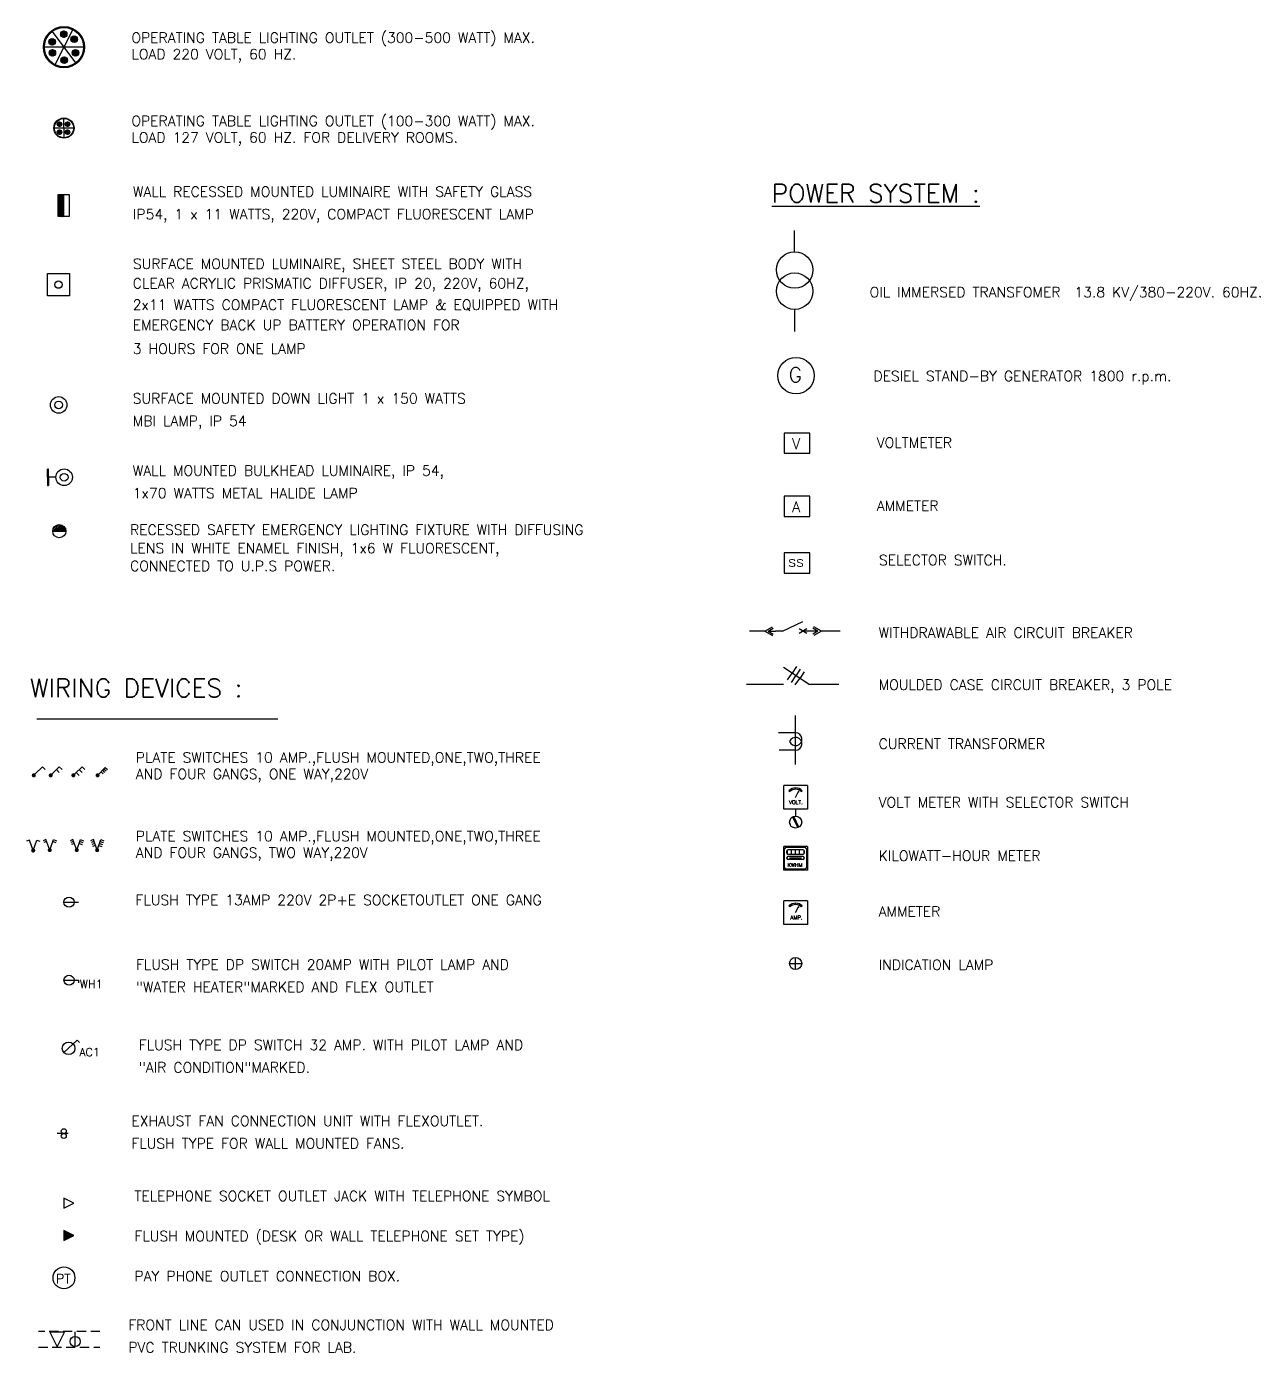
# Model space of a CAD drawing. Extents: x -200329 to -111144, y 73297 to 144992.
# Drawn here: x -200329 to -166770, y 73297 to 109355 of the extents above; entities that cross this region are included whole.
import ezdxf

# ---------------------------------------------------------------- set-up
doc = ezdxf.new("R2010")
doc.units = 0
doc.header["$LTSCALE"] = 1000
doc.header["$MEASUREMENT"] = 0
doc.linetypes.add('HIDDEN', pattern=[0.375, 0.25, -0.125])
doc.layers.get('0').update_dxf_attribs({"linetype": 'CONTINUOUS'})
for name, color, linetype in [('E-LEGEND', 4, 'CONTINUOUS'), ('E-LITE', 4, 'CONTINUOUS'), ('E-SOCKETS', 4, 'CONTINUOUS'), ('E-SWITCHS', 4, 'CONTINUOUS'), ('EL-LITE', 4, 'CONTINUOUS'), ('LIGH', 2, 'CONTINUOUS'), ('WIRE', 4, 'CONTINUOUS')]:
    doc.layers.add(name, color=color, linetype=linetype)
doc.styles.add('DWG', font='ROMANS.shx', dxfattribs={"width": 0.8, "height": 200})
doc.styles.add('ROMANS', font='ROMANS.shx', dxfattribs={"height": 200})

# ---------------------------------------------------------------- blocks, each defined once
blk = doc.blocks.new('DL')
at = {"color": 1}
for p, q in [((-166, 99), (-113, 152)), ((-165, 87), (-101, 151)), ((-163, 77), (-91, 149)), ((-162, 115), (-129, 148)), ((-159, 69), (-83, 145)), ((-154, 61), (-75, 140)), ((-149, 55), (-69, 135)), ((-142, 49), (-63, 128)), ((-134, 44), (-59, 120)), ((-125, 41), (-55, 111)), ((-115, 39), (-53, 101)), ((-102, 39), (-53, 88)), ((-84, 45), (-59, 70)), ((31, 99), (84, 152)), ((32, 87), (96, 151)), ((34, 77), (106, 149)), ((35, 115), (68, 148)), ((38, 69), (114, 145)), ((42, 61), (122, 140)), ((48, 55), (128, 135)), ((55, 49), (134, 128)), ((63, 44), (138, 120)), ((72, 41), (142, 111)), ((82, 39), (144, 101)), ((95, 39), (144, 88)), ((113, 45), (138, 70)), ((-166, -98), (-113, -45)), ((-165, -110), (-101, -46)), ((-163, -120), (-91, -48)), ((-162, -82), (-129, -49)), ((-159, -128), (-83, -52)), ((-154, -136), (-75, -56)), ((-149, -142), (-69, -62)), ((-142, -148), (-63, -69)), ((-134, -152), (-59, -77)), ((-125, -156), (-55, -86)), ((-115, -158), (-53, -96)), ((-102, -158), (-53, -109)), ((-84, -152), (-59, -127)), ((31, -98), (84, -45)), ((32, -110), (96, -46)), ((34, -120), (106, -48)), ((35, -82), (68, -49)), ((38, -128), (114, -52)), ((42, -136), (122, -56)), ((48, -142), (128, -62)), ((55, -148), (134, -69)), ((63, -152), (138, -77)), ((72, -156), (142, -86)), ((82, -158), (144, -96)), ((95, -158), (144, -109)), ((113, -152), (138, -127))]:
    blk.add_line(p, q, dxfattribs=at)
at = {"layer": 'EL-LITE', "color": 2}
for p, q in [((238, 0), (-238, 0)), ((1, -238), (-1, 238))]:
    blk.add_line(p, q, dxfattribs=at)
for centre, radius in [((0, 0), 250), ((-109, 95), 56.6), ((88, 95), 56.6), ((-109, -102), 56.6), ((88, -102), 56.6)]:
    blk.add_circle(centre, radius, dxfattribs=at)
at = {"layer": 'EL-LITE', "color": 1}
blk.add_circle((0, 0), 238, dxfattribs=at)
blk = doc.blocks.new('PT')
at = {"layer": 'E-SOCKETS'}
blk.add_circle((0, 0), 270, dxfattribs=at)
at = {"layer": 'E-SOCKETS', "style": 'ROMANS'}
blk.add_text('PT', height=230, dxfattribs=at).set_placement((-201, -135))
blk = doc.blocks.new('EF')
at = {"layer": 'E-SOCKETS'}
blk.add_line((-106, 0), (170, 0), dxfattribs=at)
for centre in [(4, 61), (5, -59)]:
    blk.add_circle(centre, 61.1, dxfattribs=at)
blk = doc.blocks.new('TEL')
at = {"layer": 'E-SOCKETS'}
blk.add_lwpolyline([(0, 126), (0, -126), (242, 0), (242, 0)], close=True, dxfattribs=at)
blk = doc.blocks.new('*X21')
at = {"color": 0}
for p, q in [((-643698, 268611), (-643695, 268615)), ((-643698, 268593), (-643683, 268608)), ((-643698, 268576), (-643671, 268602)), ((-643698, 268558), (-643660, 268596)), ((-643698, 268540), (-643648, 268590)), ((-643698, 268523), (-643637, 268584)), ((-643698, 268505), (-643625, 268578)), ((-643698, 268487), (-643613, 268572)), ((-643698, 268470), (-643602, 268566)), ((-643698, 268452), (-643590, 268560)), ((-643698, 268434), (-643578, 268554)), ((-643698, 268417), (-643567, 268548)), ((-643698, 268399), (-643555, 268542)), ((-643698, 268381), (-643544, 268536)), ((-643698, 268364), (-643532, 268530)), ((-643661, 268383), (-643520, 268524)), ((-643624, 268402), (-643509, 268518)), ((-643587, 268422), (-643497, 268512)), ((-643550, 268441), (-643485, 268505)), ((-643513, 268460), (-643474, 268499)), ((-643476, 268479), (-643462, 268493))]:
    blk.add_line(p, q, dxfattribs=at)
blk = doc.blocks.new('AC')
at = {"layer": 'E-SOCKETS'}
for p, q in [((0, 0), (328, 305)), ((328, 305), (382, 247))]:
    blk.add_line(p, q, dxfattribs=at)
blk.add_circle((114, 106), 156, dxfattribs=at)
at = {"layer": 'E-SOCKETS', "style": 'ROMANS'}
blk.add_text('AC1', height=200, dxfattribs=at).set_placement((380, -88))
blk = doc.blocks.new('WH')
at = {"layer": 'E-SOCKETS'}
for p, q in [((0, 0), (358, 0)), ((358, 0), (358, -64))]:
    blk.add_line(p, q, dxfattribs=at)
blk.add_circle((125, 0), 125, dxfattribs=at)
at = {"layer": 'E-SOCKETS', "style": 'ROMANS'}
blk.add_text('WH1', height=200, dxfattribs=at).set_placement((389, -192))
blk = doc.blocks.new('1G1W')
at = {"layer": 'LIGH', "color": 4}
for p, q in [((0.071, 0.071), (0.424, 0.424)), ((0.424, 0.424), (0.566, 0.283))]:
    blk.add_line(p, q, dxfattribs=at)
at = {"layer": 'LIGH', "color": 4, "const_width": 0.1}
blk.add_lwpolyline([(-0.05, 0, 1), (0.05, 0, 1)], format="xyb", close=True, dxfattribs=at)
blk = doc.blocks.new('2G1W')
at = {"layer": 'LIGH', "color": 4}
for p, q in [((0.071, 0.071), (0.424, 0.424)), ((0.283, 0.283), (0.424, 0.141)), ((0.424, 0.424), (0.566, 0.283))]:
    blk.add_line(p, q, dxfattribs=at)
at = {"layer": 'LIGH', "color": 4, "const_width": 0.1}
blk.add_lwpolyline([(-0.05, 0, 1), (0.05, 0, 1)], format="xyb", close=True, dxfattribs=at)
blk = doc.blocks.new('3G1W')
at = {"layer": 'LIGH', "color": 4}
for p, q in [((-0.424, 0.424), (-0.283, 0.566)), ((-0.071, 0.071), (-0.424, 0.424)), ((-0.283, 0.283), (-0.141, 0.424)), ((-0.141, 0.141), (0, 0.283))]:
    blk.add_line(p, q, dxfattribs=at)
at = {"layer": 'LIGH', "color": 4, "const_width": 0.1}
blk.add_lwpolyline([(0, -0.05, 1), (0, 0.05, 1)], format="xyb", close=True, dxfattribs=at)
blk = doc.blocks.new('*X14')
at = {"color": 0}
for p, q in [((350516, 287177), (350608, 287269)), ((350516, 287194), (350591, 287269)), ((350520, 287163), (350622, 287265)), ((350520, 287217), (350568, 287264)), ((350525, 287150), (350634, 287260)), ((350532, 287140), (350645, 287253)), ((350540, 287130), (350654, 287245)), ((350550, 287122), (350662, 287235)), ((350561, 287116), (350669, 287224)), ((350574, 287111), (350674, 287211)), ((350589, 287108), (350677, 287196)), ((350607, 287108), (350676, 287178)), ((350801, 287373), (350885, 287458)), ((350802, 287392), (350866, 287456)), ((350803, 287358), (350901, 287456)), ((350807, 287345), (350914, 287451)), ((350814, 287333), (350925, 287445)), ((350814, 287422), (350836, 287444)), ((350821, 287323), (350935, 287437)), ((350830, 287314), (350944, 287428)), ((350841, 287307), (350951, 287418)), ((350853, 287302), (350957, 287406)), ((350867, 287298), (350961, 287392)), ((350883, 287296), (350962, 287376)), ((350904, 287299), (350959, 287355)), ((351058, 287259), (351135, 287336)), ((351059, 287242), (351152, 287335)), ((351062, 287281), (351113, 287332)), ((351062, 287228), (351166, 287332)), ((351068, 287216), (351178, 287326)), ((351075, 287206), (351189, 287319)), ((351084, 287196), (351198, 287311)), ((351093, 287189), (351206, 287301)), ((351105, 287182), (351212, 287289)), ((351118, 287178), (351217, 287276)), ((351133, 287175), (351219, 287261)), ((351151, 287176), (351218, 287243)), ((351179, 287185), (351209, 287216)), ((350520, 286916), (350601, 286997)), ((350522, 286900), (350617, 286995)), ((350523, 286936), (350581, 286995)), ((350526, 286886), (350631, 286991)), ((350532, 286875), (350643, 286985)), ((350539, 286864), (350653, 286978)), ((350548, 286855), (350662, 286969)), ((350558, 286848), (350670, 286959)), ((350570, 286842), (350676, 286948)), ((350583, 286837), (350680, 286934)), ((350599, 286835), (350682, 286919)), ((350618, 286837), (350680, 286899)), ((350632, 287116), (350669, 287153)), ((350653, 286854), (350663, 286864)), ((351094, 286924), (351166, 286996)), ((351094, 286906), (351183, 286996)), ((351097, 286892), (351198, 286993)), ((351100, 286947), (351142, 286990)), ((351102, 286879), (351211, 286988)), ((351109, 286868), (351222, 286981)), ((351117, 286858), (351231, 286973)), ((351126, 286850), (351239, 286963)), ((351137, 286844), (351246, 286952)), ((351150, 286838), (351251, 286940)), ((351164, 286835), (351254, 286925)), ((351182, 286835), (351254, 286908)), ((351206, 286841), (351248, 286884)), ((350812, 286731), (350900, 286819)), ((350813, 286749), (350882, 286818)), ((350815, 286716), (350915, 286816)), ((350820, 286703), (350928, 286811)), ((350821, 286775), (350856, 286810)), ((350827, 286692), (350939, 286804)), ((350835, 286682), (350949, 286796)), ((350844, 286674), (350957, 286787)), ((350855, 286667), (350964, 286776)), ((350867, 286662), (350969, 286764)), ((350881, 286658), (350973, 286750)), ((350898, 286657), (350974, 286733)), ((350920, 286662), (350969, 286710))]:
    blk.add_line(p, q, dxfattribs=at)
blk = doc.blocks.new('OPL')
at = {"layer": 'EL-LITE', "color": 2}
for p, q in [((-288, 390), (288, -390)), ((-221, -432), (221, 432)), ((485, 0), (-485, 0))]:
    blk.add_line(p, q, dxfattribs=at)
blk.add_circle((0, 0), 510, dxfattribs=at)
at = {"layer": 'EL-LITE', "color": 1}
blk.add_circle((0, 0), 485, dxfattribs=at)
at = {"layer": 'EL-LITE'}
for centre in [(-6, 319), (-292, 131), (251, 198), (-287, -141), (5, -320), (286, -142)]:
    blk.add_circle(centre, 80.8, dxfattribs=at)
at = {"layer": 'EL-LITE', "color": 1}
blk.add_blockref('*X14', (-350888, -287058), dxfattribs=at)

msp = doc.modelspace()

# ---------------------------------------------------------------- hatches: boundary and pattern name
at = {"layer": 'E-SWITCHS'}
h = msp.add_hatch(dxfattribs=at)
h.set_pattern_fill('ANSI31', color=4, scale=150, angle=-90, style=0)
h.set_pattern_definition([(45, (-282452.94, 39495.222), (13.258252, -13.258252), [])])
h.paths.add_polyline_path([(-199469, 104188), (-199319, 104188), (-199319, 104788), (-199469, 104788)])
h = msp.add_hatch(dxfattribs=at)
h.set_pattern_fill('ANSI31', color=4, scale=240, style=0)
h.set_pattern_definition([(45, (505047.556, 776963.153), (-21.2132034, 21.2132034), [])])
h.paths.add_polyline_path([(-199258, 95631, 1), (-199618, 95631)])

# ---------------------------------------------------------------- linework, layer by layer
at = {"color": 4}
for p, q in [((-198398, 88992), (-198188, 89209)), ((-198303, 89091), (-198243, 89033)), ((-198265, 89130), (-198205, 89073)), ((-198226, 89170), (-198167, 89112)), ((-198188, 89209), (-198129, 89152)), ((-200252, 87232), (-200329, 87204)), ((-200148, 86948), (-200252, 87232)), ((-200148, 86948), (-200045, 87232)), ((-200045, 87232), (-199967, 87204)), ((-199801, 87243), (-199879, 87215)), ((-199783, 87192), (-199860, 87163)), ((-199698, 86959), (-199801, 87243)), ((-199698, 86959), (-199594, 87243)), ((-199613, 87192), (-199536, 87163)), ((-199594, 87243), (-199517, 87215)), ((-199067, 87243), (-199144, 87215)), ((-199048, 87192), (-199125, 87163)), ((-199029, 87140), (-199106, 87112)), ((-198963, 86959), (-199067, 87243)), ((-198963, 86959), (-198860, 87243)), ((-198897, 87140), (-198820, 87112)), ((-198878, 87192), (-198801, 87163)), ((-198860, 87243), (-198782, 87215)), ((-198511, 87243), (-198589, 87215)), ((-198492, 87192), (-198570, 87163)), ((-198473, 87140), (-198551, 87112)), ((-198455, 87088), (-198532, 87060)), ((-198408, 86959), (-198511, 87243)), ((-198408, 86959), (-198304, 87243)), ((-198361, 87088), (-198283, 87060)), ((-198342, 87140), (-198264, 87112)), ((-198323, 87192), (-198245, 87163)), ((-198304, 87243), (-198227, 87215))]:
    msp.add_line(p, q, dxfattribs=at)
at = {"color": 4, "const_width": 55}
for points in [[(-198417, 88972, 1), (-198379, 89012, 1)], [(-200148, 86920, 1), (-200148, 86975, 1)], [(-199698, 86931, 1), (-199698, 86986, 1)], [(-198963, 86931, 1), (-198963, 86986, 1)], [(-198408, 86931, 1), (-198408, 86986, 1)]]:
    msp.add_lwpolyline(points, format="xyb", close=True, dxfattribs=at)
at = {"layer": 'E-LEGEND'}
for p, q in [((-179439, 103231), (-179439, 103810)), ((-179439, 101662), (-179439, 101066)), ((-179721, 98300), (-179721, 97749)), ((-179022, 98300), (-179721, 98300)), ((-179022, 97749), (-179022, 98300)), ((-179721, 97749), (-179022, 97749)), ((-179721, 96581), (-179721, 96029)), ((-179022, 96581), (-179721, 96581)), ((-179022, 96029), (-179022, 96581)), ((-179721, 96029), (-179022, 96029)), ((-179721, 95041), (-179721, 94490)), ((-179022, 95041), (-179721, 95041)), ((-179022, 94490), (-179022, 95041)), ((-179721, 94490), (-179022, 94490)), ((-200046, 90532), (-193494, 90532)), ((-199298, 73846), (-199694, 73846)), ((-199694, 73846), (-199496, 73449)), ((-199496, 73449), (-199298, 73846))]:
    msp.add_line(p, q, dxfattribs=at)
at = {"layer": 'E-LEGEND', "color": 4}
msp.add_line((-199757, 96876), (-199728, 96876), dxfattribs=at)
at = {"layer": 'E-LEGEND', "color": 5, "linetype": 'HIDDEN'}
for p, q in [((-198334, 73870), (-200003, 73870)), ((-200003, 73446), (-198334, 73446))]:
    msp.add_line(p, q, dxfattribs=at)
at = {"layer": 'E-LEGEND'}
for centre in [(-179439, 102735), (-179439, 102158), (-179402, 99861)]:
    msp.add_circle(centre, 496, dxfattribs=at)
at = {"layer": 'E-LEGEND', "color": 4}
for centre, radius in [((-199454, 99065), 225), ((-199454, 99065), 105), ((-199306, 97098), 225), ((-199306, 97098), 105)]:
    msp.add_circle(centre, radius, dxfattribs=at)
at = {"layer": 'E-LITE', "color": 4}
for p, q in [((-199757, 97098), (-199757, 97320)), ((-199728, 97320), (-199757, 97320)), ((-199757, 97098), (-199757, 96876)), ((-199728, 97098), (-199728, 97320)), ((-199728, 97098), (-199728, 96876)), ((-199531, 97098), (-199728, 97098))]:
    msp.add_line(p, q, dxfattribs=at)
at = {"layer": 'E-SOCKETS'}
for p, q in [((-199311, 85543), (-198917, 85543)), ((-199006, 73461), (-199006, 73855))]:
    msp.add_line(p, q, dxfattribs=at)
for centre in [(-199174, 85543), (-199006, 73598)]:
    msp.add_circle(centre, 138, dxfattribs=at)
at = {"layer": 'E-SWITCHS', "color": 4}
for p, q in [((-199319, 104188), (-199319, 104788)), ((-199618, 95631), (-199258, 95631))]:
    msp.add_line(p, q, dxfattribs=at)
for points in [[(-199469, 104188), (-199469, 104788), (-199169, 104788), (-199169, 104188)], [(-199161, 102636), (-199161, 102036), (-199761, 102036), (-199761, 102636)]]:
    msp.add_lwpolyline(points, close=True, dxfattribs=at)
for centre, radius in [((-199461, 102336), 100), ((-199438, 95631), 180)]:
    msp.add_circle(centre, radius, dxfattribs=at)
at = {"layer": 'WIRE', "color": 4, "linetype": 'Continuous'}
for p, q in [((-180252, 92912), (-180044, 93032)), ((-178712, 92912), (-178920, 93032)), ((-180252, 92912), (-180668, 92912)), ((-180252, 92912), (-180044, 92792)), ((-180159, 92912), (-180021, 92992)), ((-180159, 92912), (-180021, 92832)), ((-180159, 92912), (-179959, 92912)), ((-179109, 92852), (-179317, 92972)), ((-179109, 92972), (-179317, 92852)), ((-178805, 92912), (-179213, 92912)), ((-178805, 92912), (-178944, 92992)), ((-178805, 92912), (-178944, 92832)), ((-178712, 92912), (-178920, 92792)), ((-178202, 92912), (-178712, 92912))]:
    msp.add_line(p, q, dxfattribs=at)
at = {"layer": 'WIRE', "color": 4}
for p, q in [((-179774, 92912), (-179213, 93174)), ((-179774, 92912), (-179959, 92912)), ((-179048, 91460), (-179745, 91925)), ((-179630, 91589), (-179511, 91769)), ((-179525, 91520), (-179406, 91700)), ((-179391, 91948), (-179511, 91769)), ((-179421, 91450), (-179301, 91629)), ((-179286, 91879), (-179406, 91700)), ((-179182, 91808), (-179301, 91629)), ((-179745, 91460), (-180750, 91460)), ((-178239, 91460), (-179048, 91460)), ((-179415, 89283), (-179415, 90617)), ((-179415, 90147), (-179882, 90147)), ((-179415, 89677), (-179858, 89677)), ((-179415, 89677), (-179858, 89677)), ((-179736, 88071), (-179736, 88715)), ((-179094, 88715), (-179736, 88715)), ((-179094, 88715), (-179094, 88071)), ((-179094, 88071), (-179736, 88071)), ((-179415, 88071), (-179415, 87885)), ((-179569, 87776), (-179552, 87770)), ((-179547, 87658), (-179563, 87651)), ((-179484, 87870), (-179476, 87854)), ((-179480, 87829), (-179476, 87854)), ((-179480, 87829), (-179373, 87600)), ((-179476, 87854), (-179455, 87841)), ((-179455, 87841), (-179348, 87612)), ((-179357, 87876), (-179363, 87859)), ((-179264, 87790), (-179280, 87782)), ((-179275, 87671), (-179258, 87665)), ((-179465, 87583), (-179471, 87566)), ((-179373, 87600), (-179351, 87587)), ((-179351, 87587), (-179348, 87612)), ((-179351, 87587), (-179344, 87571)), ((-179736, 86413), (-179736, 87057)), ((-179094, 87057), (-179736, 87057)), ((-179711, 86480), (-179711, 86990)), ((-179161, 87032), (-179669, 87032)), ((-179119, 86990), (-179119, 86480)), ((-179094, 87057), (-179094, 86413)), ((-179094, 86413), (-179736, 86413)), ((-179161, 86438), (-179669, 86438)), ((-179736, 84937), (-179736, 85581)), ((-179094, 85581), (-179736, 85581)), ((-179094, 85581), (-179094, 84937)), ((-179094, 84937), (-179736, 84937))]:
    msp.add_line(p, q, dxfattribs=at)
at = {"layer": 'WIRE', "color": 11}
for p, q in [((-179596, 88574), (-179571, 88549)), ((-179559, 88572), (-179553, 88563)), ((-179543, 88585), (-179536, 88576)), ((-179523, 88596), (-179518, 88586)), ((-179506, 88615), (-179498, 88596)), ((-179481, 88613), (-179478, 88603)), ((-179460, 88619), (-179458, 88609)), ((-179434, 88622), (-179434, 88612)), ((-179415, 88612), (-179414, 88633)), ((-179415, 88393), (-179333, 88551)), ((-179415, 88393), (-179415, 88393)), ((-179415, 88393), (-179415, 88393)), ((-179394, 88622), (-179395, 88612)), ((-179369, 88619), (-179371, 88609)), ((-179348, 88613), (-179351, 88603)), ((-179342, 88540), (-179329, 88558)), ((-179336, 88544), (-179342, 88540)), ((-179336, 88537), (-179329, 88558)), ((-179336, 88544), (-179336, 88537)), ((-179323, 88615), (-179330, 88596)), ((-179306, 88596), (-179311, 88586)), ((-179286, 88585), (-179292, 88576)), ((-179269, 88572), (-179276, 88563)), ((-179259, 88549), (-179234, 88574)), ((-179652, 86877), (-179652, 86936)), ((-179637, 86858), (-179637, 86955)), ((-179212, 86970), (-179618, 86970)), ((-179526, 86858), (-179526, 86955)), ((-179415, 86858), (-179415, 86955)), ((-179304, 86858), (-179304, 86955)), ((-179193, 86955), (-179193, 86858)), ((-179178, 86936), (-179178, 86877)), ((-179652, 86736), (-179652, 86753)), ((-179637, 86744), (-179637, 86746)), ((-179212, 86843), (-179618, 86843)), ((-179212, 86787), (-179618, 86787)), ((-179212, 86703), (-179618, 86703)), ((-179249, 86744), (-179582, 86744)), ((-179193, 86746), (-179193, 86744)), ((-179178, 86753), (-179178, 86736)), ((-179523, 85461), (-179518, 85452)), ((-179506, 85481), (-179498, 85462)), ((-179481, 85479), (-179478, 85469)), ((-179460, 85484), (-179458, 85474)), ((-179434, 85488), (-179434, 85478)), ((-179415, 85478), (-179414, 85499)), ((-179394, 85488), (-179395, 85478)), ((-179369, 85484), (-179371, 85474)), ((-179348, 85479), (-179351, 85469)), ((-179323, 85481), (-179330, 85462)), ((-179306, 85461), (-179311, 85452)), ((-179596, 85440), (-179571, 85415)), ((-179559, 85437), (-179553, 85429)), ((-179543, 85451), (-179536, 85442)), ((-179415, 85259), (-179333, 85417)), ((-179415, 85259), (-179415, 85259)), ((-179415, 85259), (-179415, 85259)), ((-179342, 85406), (-179329, 85424)), ((-179336, 85410), (-179342, 85406)), ((-179336, 85402), (-179329, 85424)), ((-179336, 85410), (-179336, 85402)), ((-179286, 85451), (-179292, 85442)), ((-179269, 85437), (-179276, 85429)), ((-179259, 85415), (-179234, 85440))]:
    msp.add_line(p, q, dxfattribs=at)
at = {"layer": 'WIRE'}
for p, q in [((-179413, 83710), (-179413, 84040)), ((-179578, 83875), (-179248, 83875))]:
    msp.add_line(p, q, dxfattribs=at)
at = {"layer": 'WIRE', "color": 11}
for points, const_width in [([(-179414, 88394, -1), (-179416, 88394, -1)], 2.52), ([(-179415, 88393, -1), (-179416, 88393, -1)], 1.05), ([(-179414, 85259, -1), (-179417, 85259, -1)], 2.52), ([(-179415, 85259, -1), (-179416, 85259, -1)], 1.05)]:
    msp.add_lwpolyline(points, format="xyb", close=True, dxfattribs=dict(at, const_width=const_width))
at = {"layer": 'WIRE', "color": 4}
for centre in [(-179413, 87721), (-179413, 83875)]:
    msp.add_circle(centre, 165, dxfattribs=at)
for centre, radius, start, end in [((-179415, 89975), 173, 201.2775, 90), ((-179415, 89850), 173, 270, 158.7225), ((-179669, 86990), 41.9, 90, 180), ((-179161, 86990), 41.9, 0, 90), ((-179669, 86480), 41.9, 180, 270), ((-179161, 86480), 41.9, 270, 0)]:
    msp.add_arc(centre, radius, start, end, dxfattribs=at)
at = {"layer": 'WIRE', "color": 11}
for centre, radius, start, end in [((-179415, 88393), 256, 45.0803, 134.9197), ((-179415, 88393), 220, 45.0803, 134.9197), ((-179618, 86936), 33.5, 90, 180), ((-179212, 86936), 33.5, 0, 90), ((-179618, 86877), 33.5, 180, 270), ((-179618, 86753), 33.5, 90, 180), ((-179618, 86736), 33.5, 180, 270), ((-179212, 86877), 33.5, 270, 0), ((-179212, 86753), 33.5, 0, 90), ((-179212, 86736), 33.5, 270, 0), ((-179415, 85259), 256, 45.0803, 134.9197), ((-179415, 85259), 220, 45.0803, 134.9197)]:
    msp.add_arc(centre, radius, start, end, dxfattribs=at)

# ---------------------------------------------------------------- block references
at = {"layer": 'E-LEGEND'}
for name, p, xscale, yscale, zscale in [('OPL', (-199311, 108794), 1.1, 1.1, 1.1), ('DL', (-199311, 106594), 1.1, 1.1, 1.1), ('1G1W', (-200131, 88992), 550, 550, 550), ('2G1W', (-199672, 88992), 550, 550, 550), ('WH', (-199311, 83419), 1.1, 1.1, 1.1), ('AC', (-199311, 81451), 1.1, 1.1, 1.1), ('TEL', (-199311, 77359), 1.1, 1.1, 1.1), ('TEL', (-199311, 76479), 1.1, 1.1, 1.1), ('PT', (-199311, 75325), 1.1, 1.1, 1.1)]:
    msp.add_blockref(name, p, dxfattribs=dict(at, xscale=xscale, yscale=yscale, zscale=zscale))
for name, p, xscale, yscale, zscale, rotation in [('3G1W', (-199053, 88992), 550, 550, 550, 270), ('EF', (-199311, 79251), 1.1, 1.1, 1.1, 180)]:
    msp.add_blockref(name, p, dxfattribs=dict(at, xscale=xscale, yscale=yscale, zscale=zscale, rotation=rotation))
at = {"layer": 'E-LEGEND', "color": 5, "xscale": 1.1, "yscale": 1.1, "zscale": 1.1}
msp.add_blockref('*X21', (508756, -218860), dxfattribs=at)

# ---------------------------------------------------------------- texts
at = {"layer": 'E-LEGEND', "color": 4, "style": 'ROMANS'}
for s, height, p in [('OPERATING TABLE LIGHTING OUTLET (300-500 WATT) MAX.', 277.74, (-197477, 108912)), ('LOAD 220 VOLT, 60 HZ.', 277.74, (-197477, 108463)), ('OPERATING TABLE LIGHTING OUTLET (100-300 WATT) MAX.', 277.74, (-197477, 106648)), ('LOAD 127 VOLT, 60 HZ. FOR DELIVERY ROOMS.', 277.74, (-197477, 106199)), ('WALL RECESSED MOUNTED LUMINAIRE WITH SAFETY GLASS', 277.74, (-197436, 104725)), ('%%UPOWER SYSTEM :', 495.97, (-180059, 104572)), ('IP54, 1 x 11 WATTS, 220V, COMPACT FLUORESCENT LAMP', 277.74, (-197436, 104112)), ('SURFACE MOUNTED LUMINAIRE, SHEET STEEL BODY WITH', 277.74, (-197436, 102762)), ('CLEAR ACRYLIC PRISMATIC DIFFUSER, IP 20, 220V, 60HZ, ', 277.74, (-197440, 102233)), ('OIL IMMERSED TRANSFOMER  13.8 KV/380-220V. 60HZ.', 277.74, (-177400, 101992)), ('2x11 WATTS COMPACT FLUORESCENT LAMP & EQUIPPED WITH ', 277.74, (-197440, 101651)), ('EMERGENCY BACK UP BATTERY OPERATION FOR ', 277.74, (-197440, 101100)), ('3 HOURS FOR ONE LAMP', 277.74, (-197440, 100454)), ('DESIEL STAND-BY GENERATOR 1800 r.p.m.', 277.74, (-177296, 99712)), ('SURFACE MOUNTED DOWN LIGHT 1 x 150 WATTS', 277.74, (-197440, 99104)), ('MBI LAMP, IP 54', 277.74, (-197440, 98491)), ('VOLTMETER', 277.7, (-177205, 97901)), ('WALL MOUNTED BULKHEAD LUMINAIRE, IP 54,', 277.74, (-197440, 97141)), ('1x70 WATTS METAL HALIDE LAMP', 277.74, (-197440, 96528)), ('AMMETER', 277.7, (-177205, 96181)), ('RECESSED SAFETY EMERGENCY LIGHTING FIXTURE WITH DIFFUSING', 277.74, (-197514, 95532)), ('LENS IN WHITE ENAMEL FINISH, 1x6 W FLUORESCENT, ', 277.74, (-197513, 95030)), ('SELECTOR SWITCH.', 277.74, (-177147, 94707)), ('CONNECTED TO U.P.S POWER.', 277.74, (-197513, 94547)), ('WITHDRAWABLE AIR CIRCUIT BREAKER', 277.74, (-177154, 92733)), (' WIRING DEVICES :', 495.97, (-200578, 91120)), ('MOULDED CASE CIRCUIT BREAKER, 3 POLE', 277.74, (-177154, 91316)), ('CURRENT TRANSFORMER', 277.74, (-177154, 89712)), ('PLATE SWITCHES 10 AMP.,FLUSH MOUNTED,ONE,TWO,THREE', 277.74, (-197358, 89339)), ('AND FOUR GANGS, ONE WAY,220V ', 277.74, (-197358, 88889)), ('VOLT METER WITH SELECTOR SWITCH', 277.74, (-177154, 88119)), ('PLATE SWITCHES 10 AMP.,FLUSH MOUNTED,ONE,TWO,THREE', 277.74, (-197358, 87200)), ('AND FOUR GANGS, TWO WAY,220V ', 277.74, (-197358, 86750)), ('KILOWATT-HOUR METER', 277.74, (-177154, 86666)), ('AMMETER', 277.7, (-177154, 85151)), ('INDICATION LAMP', 277.74, (-177154, 83699))]:
    msp.add_text(s, height=height, dxfattribs=at).set_placement(p)
at = {"layer": 'E-LEGEND', "color": 2, "style": 'ROMANS'}
for s, height, p in [('G', 397, (-179599, 99686)), ('V', 298, (-179512, 97864)), ('A', 298, (-179512, 96145)), ('ss', 297.6, (-179617, 94667))]:
    msp.add_text(s, height=height, dxfattribs=at).set_placement(p)
at = {"layer": 'E-LEGEND', "style": 'ROMANS'}
for s, p in [('FLUSH TYPE 13AMP 220V 2P+E SOCKETOUTLET ONE GANG', (-197365, 85462)), ('FLUSH TYPE DP SWITCH 20AMP WITH PILOT LAMP AND', (-197351, 83707)), ('"WATER HEATER"MARKED AND FLEX OUTLET', (-197351, 83096)), ('FLUSH TYPE DP SWITCH 32 AMP. WITH PILOT LAMP AND', (-197275, 81522)), ('"AIR CONDITION"MARKED.', (-197275, 80911)), ('EXHAUST FAN CONNECTION UNIT WITH FLEXOUTLET.', (-197477, 79454)), ('FLUSH TYPE FOR WALL MOUNTED FANS.', (-197477, 78843)), ('TELEPHONE SOCKET OUTLET JACK WITH TELEPHONE SYMBOL ', (-197394, 77414)), ('FLUSH MOUNTED (DESK OR WALL TELEPHONE SET TYPE)', (-197394, 76324)), ('PAY PHONE OUTLET CONNECTION BOX.', (-197394, 75235)), ('FRONT LINE CAN USED IN CONJUNCTION WITH WALL MOUNTED', (-197560, 73908)), ('PVC TRUNKING SYSTEM FOR LAB.', (-197560, 73297))]:
    msp.add_text(s, height=277.74, dxfattribs=at).set_placement(p)
at = {"layer": 'WIRE', "color": 11, "style": 'DWG'}
for s, p in [('VOLT.', (-179594, 88207)), ('KWHM', (-179636, 86501)), ('AMP.', (-179554, 85073))]:
    msp.add_text(s, height=104.8, dxfattribs=at).set_placement(p)

doc.saveas('drawing.dxf')
